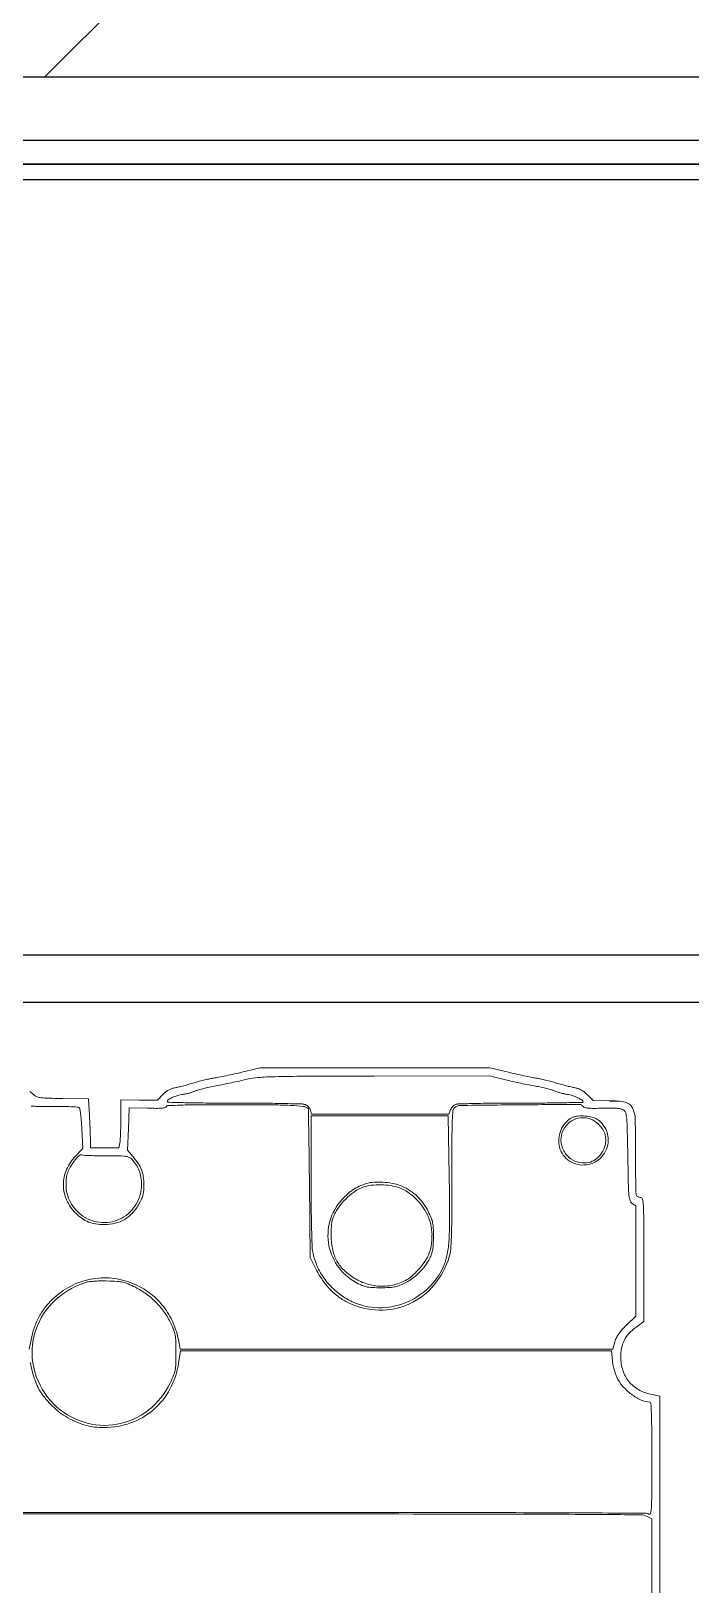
# Model space of a CAD drawing. Header units: millimetres. Extents: x 37984 to 70752, y 14140 to 37584.
# Drawn here: x 45926.8 to 45968.5, y 20672.6 to 20770.8 of the extents above; entities that cross this region are included whole.
import ezdxf

# ---------------------------------------------------------------- set-up
doc = ezdxf.new("R2010")
doc.units = ezdxf.units.MM
doc.set_wipeout_variables(frame=1)
doc.layers.add('000-PI-Oprema', color=30, linetype='Continuous', lineweight=5)
doc.layers.add('000-PI-ORMAR', color=2, linetype='Continuous')

# ---------------------------------------------------------------- blocks, each defined once
blk = doc.blocks.new('8606.000_back')
at = {"layer": '000-PI-ORMAR'}
for p, q in [((47618.267, 38579.669), (48185.767, 38579.669)), ((47618.267, 38575.669), (48185.767, 38575.669)), ((47618.267, 38574.169), (48185.767, 38574.169)), ((48198.029, 38573.169), (47606.029, 38573.169))]:
    blk.add_line(p, q, dxfattribs=at)
blk = doc.blocks.new('8606.000_montažna')
at = {"layer": '000-PI-ORMAR'}
for p, q in [((51138.395, 38452.418), (50727.395, 38452.418)), ((51138.395, 38449.418), (50727.395, 38449.418))]:
    blk.add_line(p, q, dxfattribs=at)
blk = doc.blocks.new('C10F3TM')
at = {"layer": '000-PI-Oprema'}
for p, q in [((44812.864, 8800.296), (44811.616, 8800.002)), ((44820.117, 8800.296), (44812.864, 8800.296)), ((44820.066, 8799.78), (44827.34, 8799.79)), ((44827.369, 8800.296), (44820.117, 8800.296)), ((44827.34, 8799.79), (44828.351, 8799.545)), ((44828.618, 8800.001), (44827.369, 8800.296)), ((44836.585, 8791.582), (44836.585, 8788.098)), ((44836.585, 8788.098), (44836.585, 8784.613)), ((44837.09, 8784.274), (44837.09, 8788.193)), ((44836.587, 8783.899), (44837.09, 8784.274)), ((44838.1, 8779.558), (44837.51, 8779.674)), ((44838.1, 8719.722), (44838.1, 8779.558)), ((44837.297, 8771.953), (44837.595, 8771.799)), ((44837.595, 8771.799), (44837.595, 8756.245))]:
    blk.add_line(p, q, dxfattribs=at)
for centre, radius, start, end in [((44803.285, 8834.983), 35.957, 280.98423, 281.71509), ((44802.417, 8839.169), 40.233, 281.71509, 282.46497), ((44802.31, 8839.654), 40.729, 282.46492, 283.20793), ((44814.326, 8777.871), 21.878, 91.42209, 94.22326), ((44815.961, 8712.01), 87.759, 90.20553, 91.42202), ((44822.984, 6753.348), 2046.434, 90.081702, 90.205461), ((44838.97, 8843.947), 45.149, 256.74483, 257.41061), ((44838.319, 8841.031), 42.16, 257.41058, 258.11142), ((44837.462, 8836.964), 38.005, 258.1114, 258.78199), ((44807.696, 8797.781), 1.284, 119.87161, 129.5223), ((44807.624, 8797.905), 1.14, 109.57815, 119.87163), ((44807.631, 8797.887), 1.16, 99.41829, 109.57819), ((44806.942, 8802.038), 3.048, 279.41837, 283.34229), ((44804.378, 8812.848), 14.158, 283.34235, 284.5978), ((44803.956, 8814.471), 15.835, 284.59778, 285.84888), ((44804.528, 8812.455), 13.739, 285.8489, 287.24048), ((44807.259, 8802.851), 4.292, 285.53853, 288.40935), ((44811.468, 8790.09), 9.678, 105.22142, 107.24047), ((44808.106, 8800.306), 1.609, 288.40937, 294.38031), ((44809.308, 8797.653), 1.303, 105.50018, 114.38024), ((44812.376, 8786.754), 13.135, 103.61548, 105.22134), ((44812.409, 8786.471), 12.907, 103.85212, 105.50015), ((44812.117, 8787.824), 12.034, 101.99011, 103.61545), ((44812.715, 8785.233), 14.183, 102.09363, 103.85211), ((44810.353, 8796.128), 3.545, 97.95169, 101.99017), ((44813.145, 8783.224), 16.237, 100.50481, 102.09371), ((44809.139, 8804.821), 5.232, 277.95178, 280.98416), ((44804.097, 8832.019), 33.39, 280.50487, 281.33199), ((44801.004, 8847.455), 49.133, 281.33195, 281.95121), ((44801.698, 8844.175), 45.78, 281.95112, 282.57701), ((44808.376, 8814.243), 15.112, 282.57695, 284.00703), ((44813.012, 8795.659), 4.041, 94.22325, 104.00708), ((44834.354, 8824.332), 25.504, 256.38514, 257.42563), ((44838.583, 8843.293), 44.93, 257.42572, 258.10662), ((44838.293, 8841.916), 43.523, 258.10661, 258.79164), ((44833.379, 8817.116), 18.24, 258.79162, 260.10345), ((44830.974, 8804.249), 4.652, 258.78197, 261.9312), ((44828.487, 8789.075), 10.224, 78.03607, 80.10347), ((44829.862, 8796.405), 3.27, 77.8496, 81.93115), ((44827.636, 8786.066), 13.846, 76.45228, 77.84959), ((44828.517, 8789.215), 10.081, 75.94663, 78.03604), ((44827.269, 8784.542), 15.414, 75.06551, 76.45228), ((44828.795, 8790.329), 8.932, 73.89369, 75.94665), ((44827.942, 8787.066), 12.802, 73.47151, 75.06545), ((44830.899, 8797.615), 1.349, 65.60017, 73.89367), ((44832.138, 8800.346), 1.651, 245.60017, 251.51614), ((44836.587, 8816.198), 17.586, 253.4714, 254.61455), ((44832.978, 8802.859), 4.299, 251.51613, 254.41079), ((44836.93, 8817.446), 18.881, 254.61458, 255.69838), ((44836.418, 8815.437), 16.808, 255.69842, 256.77558), ((44833.275, 8802.06), 3.065, 256.77564, 260.57263), ((44832.613, 8798.076), 0.973, 69.08871, 80.57262), ((44832.487, 8797.745), 1.327, 59.9903, 69.08867), ((44832.367, 8797.537), 1.567, 51.63417, 59.99037), ((44755.318, 8795.141), 81.253, 359.76539, 1.34077), ((44927.875, 8794.434), 91.305, 179.76543, 180.36543), ((44887, 8794.174), 50.43, 180.36545, 181.3012), ((44978.917, 8796.261), 142.371, 181.30117, 181.5881), ((44836.787, 8792.321), 0.186, 181.58803, 211.71744), ((44836.751, 8792.299), 0.144, 211.7175, 235.36105), ((44836.876, 8792.479), 0.363, 235.36113, 247.19707), ((44836.901, 8792.539), 0.428, 247.19697, 258.22933), ((44836.894, 8792.505), 0.393, 258.22941, 269.99997), ((44836.894, 8791.989), 0.123, 10.11161, 90.00003), ((44833.653, 8791.411), 3.414, 2.86479, 10.11167), ((44818.804, 8790.668), 18.283, 0.17002, 2.86486), ((43984.934, 8788.193), 852.156, 359.999994, 0.170048), ((44837.98, 8782.064), 2.436, 239.61488, 258.86987), ((44837.475, 8780.478), 1.298, 244.9797, 269.74441), ((44837.469, 8779.11), 0.0702, 3.12373, 89.74436), ((44802.566, 8777.205), 35.025, 2.0143, 3.12376), ((44802.894, 8777.217), 34.697, 0.33168, 2.01432), ((44521.733, 8775.589), 315.863, 0.00003, 0.33166), ((44058.823, 8775.589), 778.772, 359.827659, 0.000004), ((44823.282, 8773.29), 14.31, 356.79099, 359.82772), ((44835.921, 8772.581), 1.651, 344.99969, 356.79106), ((44836.89, 8771.166), 0.886, 62.65558, 89.52159), ((44837.189, 8771.709), 0.448, 61.84499, 89.75161), ((44837.438, 8772.175), 0.0806, 241.84503, 344.99972)]:
    blk.add_arc(centre, radius, start, end, dxfattribs=at)
at = {"ltscale": 0.25}
blk.add_wipeout([(44735.199, 8798.188), (44835.975, 8798.188), (44835.975, 8641.371), (44735.199, 8641.371)], dxfattribs=at).dxf.layer = '000-PI-Oprema'
at = {"layer": '000-PI-Oprema'}
for p, q in [((44802.004, 8798.337), (44800.381, 8798.363)), ((44802.068, 8797.28), (44802.004, 8798.337)), ((44805.21, 8798.268), (44804.052, 8798.286)), ((44804.052, 8798.286), (44804.052, 8797.08)), ((44804.536, 8796.437), (44804.585, 8797.781)), ((44804.585, 8797.781), (44805.732, 8797.75)), ((44806.368, 8798.251), (44805.21, 8798.268)), ((44806.704, 8798.608), (44806.368, 8798.251)), ((44833.894, 8798.231), (44833.523, 8798.602)), ((44834.923, 8798.226), (44833.894, 8798.231)), ((44816.097, 8797.366), (44816.033, 8797.622)), ((44816.075, 8793.237), (44816.075, 8797.265)), ((44816.075, 8797.265), (44820.403, 8797.265)), ((44820.433, 8797.366), (44816.097, 8797.366)), ((44820.403, 8797.265), (44824.731, 8797.265)), ((44824.769, 8797.366), (44820.433, 8797.366)), ((44824.731, 8797.265), (44824.796, 8793.451)), ((44824.863, 8797.612), (44824.769, 8797.366)), ((44801.59, 8796.45), (44801.651, 8795.193)), ((44804.486, 8795.092), (44804.536, 8796.437)), ((44801.651, 8795.193), (44801.199, 8794.726)), ((44802.133, 8795.244), (44802.133, 8795.733)), ((44803.03, 8795.244), (44802.133, 8795.244)), ((44803.926, 8795.244), (44803.03, 8795.244)), ((44803.989, 8795.56), (44803.926, 8795.244)), ((44804.819, 8794.703), (44804.486, 8795.092)), ((44815.969, 8793.016), (44816.025, 8788.312)), ((44836.358, 8791.733), (44836.585, 8791.582)), ((44816.025, 8788.312), (44816.401, 8787.551)), ((44836.585, 8784.613), (44835.996, 8784.043)), ((44798.428, 8783.299), (44798.259, 8782.514)), ((44807.706, 8781.638), (44807.827, 8782.414)), ((44807.8, 8782.514), (44807.736, 8782.893)), ((44821.463, 8782.514), (44807.8, 8782.514)), ((44807.827, 8782.414), (44821.434, 8782.412)), ((44821.434, 8782.412), (44835.041, 8782.41)), ((44835.126, 8782.514), (44821.463, 8782.514)), ((44835.041, 8782.41), (44835.104, 8781.808)), ((44835.267, 8782.994), (44835.126, 8782.514)), ((44811.485, 8772.208), (44785.766, 8772.208)), ((44785.766, 8772.107), (44811.382, 8772.107))]:
    blk.add_line(p, q, dxfattribs=at)
for centre, radius, start, end in [((44797.677, 8797.79), 1.188, 44.99996, 58.08948), ((44808.097, 8797.295), 1.914, 129.52231, 136.67669), ((44832.016, 8797.095), 2.131, 45.00005, 51.63419), ((44800.094, 8838.084), 40.241, 267.5686, 268.15279), ((44799.02, 8799.134), 0.712, 224.99999, 244.41132), ((44799.068, 8799.233), 0.822, 244.41136, 261.84302), ((44799.365, 8815.486), 17.632, 268.15275, 269.71277), ((44799.451, 8801.904), 3.52, 261.84306, 268.48316), ((44799.436, 8829.694), 31.84, 269.71273, 270.71494), ((44801.964, 8896.797), 98.447, 268.4831, 269.07875), ((44800.149, 8772.611), 25.248, 89.4414, 90.71496), ((44800.247, 8782.696), 15.162, 87.57546, 89.44142), ((44799.905, 8774.617), 23.248, 86.55327, 87.57542), ((44801.29, 8797.622), 0.201, 56.49769, 86.55322), ((44801.323, 8797.671), 0.143, 11.72668, 56.49771), ((44806.481, 8799.686), 1.937, 274.55007, 281.14711), ((44806.837, 8797.88), 0.0974, 281.1471, 339.0967), ((44807.029, 8797.807), 0.109, 92.57503, 159.09667), ((44807.123, 8798.171), 0.14, 122.6409, 179.99995), ((44807.028, 8798.171), 0.0459, 180, 268.4675), ((44809.474, 8743.441), 54.529, 91.73113, 92.57498), ((44815.15, 9101.774), 303.757, 268.46756, 268.66901), ((44808.08, 8796.677), 1.914, 114.13386, 122.6409), ((44808.286, 8796.217), 2.419, 105.77835, 114.13387), ((44808.454, 8795.624), 3.036, 98.73157, 105.77834), ((44809.255, 8750.705), 47.262, 90.29419, 91.73114), ((44807.552, 8801.495), 2.905, 278.73155, 282.70037), ((44809.955, 8878.156), 80.079, 268.66907, 269.61559), ((44807.191, 8803.095), 4.545, 282.70043, 285.53848), ((44811.106, 8390.182), 407.79, 89.99997, 90.29424), ((44811.219, 9066.661), 268.589, 269.61565, 269.99999), ((44811.107, 8482.374), 315.597, 89.5664, 90.00002), ((44811.219, 8577.606), 220.467, 89.55493, 90), ((44812.147, 8697.017), 101.052, 88.75739, 89.55494), ((44813.263, 8767.346), 30.617, 87.16329, 89.56641), ((44810.006, 8598.309), 199.784, 88.42331, 88.75745), ((44814.129, 8784.825), 13.118, 83.68887, 87.16325), ((44815.485, 8797.379), 0.638, 69.1832, 88.4234), ((44815.499, 8797.212), 0.655, 52.96966, 83.68879), ((44815.551, 8797.551), 0.454, 54.08635, 69.18323), ((44815.451, 8797.413), 0.624, 42.19905, 54.08642), ((44815.459, 8797.42), 0.614, 30.21551, 42.1991), ((44825.697, 8797.228), 0.922, 140.26363, 148.18585), ((44825.664, 8797.255), 0.879, 132.21041, 140.26357), ((44825.312, 8797.567), 0.28, 129.71017, 174.87542), ((44825.354, 8797.597), 0.418, 118.15503, 132.21037), ((44825.527, 8797.308), 0.616, 90.72074, 129.71018), ((44825.359, 8797.588), 0.428, 92.03045, 118.15496), ((44828.908, 8697.485), 100.594, 91.48038, 92.03042), ((44836.253, 7944.691), 853.301, 90.470728, 90.720767), ((44828.066, 8730.052), 68.016, 90.41861, 91.48041), ((44829.304, 8560.675), 237.398, 89.99997, 90.41869), ((44838.759, 7639.931), 1158.072, 90.284261, 90.470816), ((44829.304, 8999.223), 201.15, 270.00005, 270.43115), ((44830.054, 8899.589), 101.514, 270.43115, 271.15032), ((44833.041, 8803.085), 4.535, 254.41075, 257.27402), ((44832.67, 8801.441), 2.849, 257.27407, 261.33041), ((44817.833, 9508.226), 710.273, 271.15023, 271.241215), ((44831.883, 8796.282), 2.369, 72.83298, 81.3304), ((44831.811, 8796.047), 2.615, 64.94281, 72.83299), ((44831.896, 8796.23), 2.413, 57.69914, 64.94281), ((44833.015, 8797.695), 0.293, 31.71748, 90.28432), ((44833.111, 8798.152), 0.14, 0.00003, 57.69906), ((44833.218, 8798.152), 0.0324, 271.24119, 0.00004), ((44833.38, 8797.921), 0.136, 211.7175, 258.63131), ((44833.748, 8799.751), 2.003, 258.6313, 265.22698), ((44834.895, 8792.937), 5.289, 78.70051, 89.69377), ((44835.809, 8797.512), 0.623, 25.73133, 78.70055), ((44834.746, 8797), 1.803, 1.34072, 25.73139), ((44797.081, 8796.79), 4.475, 8.00668, 11.72669), ((44795.412, 8796.556), 6.16, 4.23791, 8.00672), ((44779.433, 8795.372), 22.183, 2.78537, 4.23791), ((44757.772, 8794.57), 44.379, 2.93151, 3.50126), ((44754.096, 8794.381), 48.059, 2.39477, 2.93151), ((44778.687, 8797.08), 25.365, 358.90548, 0.00005), ((44806.417, 8822.961), 25.22, 268.44512, 269.70928), ((44806.309, 8801.843), 4.102, 269.70927, 274.55004), ((44815.881, 8797.717), 0.0214, 0.92513, 52.9697), ((29861.664, 8556.222), 14956.188, 0.9199162, 0.9251875), ((44815.632, 8797.521), 0.413, 14.08932, 30.21548), ((44825.419, 8797.401), 0.595, 148.18584, 159.18322), ((44857.966, 8795.737), 32.995, 177.87651, 179.79633), ((44837.086, 8796.512), 12.101, 174.87538, 177.87659), ((44833.451, 8795.71), 1.724, 136.42029, 154.02717), ((44833.279, 8795.734), 1.427, 121.79811, 146.76622), ((44833.037, 8796.104), 1.152, 112.60471, 136.42035), ((44833.246, 8795.787), 1.364, 95.97029, 121.79819), ((44833.028, 8796.125), 1.13, 94.8643, 112.60468), ((44833.184, 8794.302), 2.959, 86.21946, 94.86427), ((44833.245, 8795.791), 1.36, 70.10349, 95.97031), ((44833.185, 8794.322), 2.939, 77.57383, 86.21956), ((44833.93, 8801.934), 4.194, 265.22696, 270.03681), ((44833.226, 8795.738), 1.416, 44.99997, 70.10351), ((44833.596, 8796.19), 1.027, 58.62798, 77.5739), ((44833.918, 8821.766), 24.025, 270.03673, 271.35864), ((44833.47, 8795.983), 1.269, 39.98418, 58.62801), ((44833.105, 8795.676), 1.746, 25.30741, 39.98414), ((44835.033, 8774.718), 23.035, 89.93543, 91.35863), ((44835.055, 8793.507), 4.247, 84.95792, 89.93545), ((44835.262, 8795.857), 1.888, 77.32705, 84.95786), ((44835.585, 8797.293), 0.415, 53.8556, 77.32703), ((44835.647, 8797.379), 0.31, 13.98826, 53.85555), ((44833.731, 8796.901), 2.285, 4.84824, 13.98825), ((44825.019, 8796.162), 11.028, 1.33335, 4.84829), ((44759.284, 8794.598), 42.867, 1.86146, 2.39476), ((44794.207, 8795.733), 7.926, 0.00002, 1.8614), ((44784.522, 8796.947), 19.529, 356.48383, 357.6224), ((44783.533, 8796.988), 20.519, 357.62239, 358.90558), ((44246.408, 8787.197), 569.59, 0.76689, 0.91999), ((45549.065, 8793.28), 724.099, 179.796276, 180.00002), ((44833.326, 8795.689), 1.609, 170.94694, 189.82707), ((44833.576, 8795.649), 1.863, 154.02711, 170.94692), ((44833.297, 8795.744), 1.441, 174.40098, 201.45007), ((44833.257, 8795.748), 1.4, 146.76613, 174.40107), ((44832.893, 8795.405), 1.887, 32.04803, 45.00003), ((44833.396, 8795.72), 1.294, 14.86429, 32.04802), ((44833.491, 8795.745), 1.195, 356.89111, 14.8643), ((44833.067, 8795.658), 1.788, 10.80248, 25.30734), ((44833.428, 8795.727), 1.42, 353.56906, 10.80247), ((44504.374, 8788.699), 331.76, 1.03363, 1.3334), ((44802.611, 8795.835), 1.405, 348.69001, 356.48381), ((44833.217, 8795.67), 1.499, 189.82713, 231.90289), ((44833.321, 8795.753), 1.466, 201.45007, 228.22746), ((44832.94, 8795.872), 1.766, 322.6602, 341.02785), ((44833.273, 8795.745), 1.576, 312.86044, 353.5691), ((44833.275, 8795.757), 1.412, 341.0279, 356.8911), ((44802.839, 8792.911), 2.411, 156.56868, 180.11562), ((44803.261, 8792.728), 2.872, 135.91352, 156.56869), ((44802.286, 8793.139), 1.682, 148.68191, 160.78823), ((44805.779, 8791.014), 5.771, 143.84642, 148.68192), ((44803.634, 8792.581), 3.115, 139.4054, 143.84642), ((44801.995, 8793.986), 0.956, 128.69705, 139.4054), ((44801.681, 8794.377), 0.454, 112.77108, 128.697), ((44801.55, 8794.689), 0.116, 69.00641, 112.7711), ((44801.721, 8795.133), 0.36, 249.0064, 267.09985), ((44803.317, 8826.645), 31.912, 267.09982, 267.83572), ((44802.941, 8816.693), 21.952, 267.83566, 269.10716), ((44803.147, 8829.928), 35.189, 269.10713, 270.00003), ((44803.147, 8727.016), 67.723, 89.26706, 89.99998), ((44803.977, 8791.866), 2.867, 81.99793, 89.26702), ((44804.277, 8794.002), 0.71, 63.80926, 81.99791), ((44804.322, 8794.094), 0.608, 43.37735, 63.80927), ((44803.12, 8792.957), 2.263, 32.51622, 43.37732), ((44801.318, 8791.716), 4.602, 33.56644, 40.46323), ((44803.285, 8793.063), 2.066, 20.88827, 32.5162), ((44803.38, 8793.085), 2.126, 21.28029, 33.56647), ((44803.522, 8793.14), 1.975, 8.44382, 21.28022), ((43693.672, 8779.798), 1122.375, 0.674773, 0.766904), ((44833.251, 8795.714), 1.555, 231.90294, 272.84492), ((44833.324, 8795.757), 1.472, 228.22747, 254.92935), ((44833.31, 8795.704), 1.416, 254.92927, 276.3503), ((44833.248, 8795.771), 1.612, 272.84493, 312.86049), ((44833.329, 8795.532), 1.244, 276.35022, 299.96088), ((44833.285, 8795.608), 1.332, 299.96081, 322.66022), ((45245.258, 8802.066), 409.245, 181.03371, 181.29063), ((44802.807, 8792.911), 2.379, 180.11568, 203.84403), ((44805.058, 8792.851), 4.466, 173.49376, 179.28582), ((44802.709, 8792.88), 2.117, 179.28583, 194.59514), ((44802.169, 8793.18), 1.558, 160.78826, 173.49374), ((44802.911, 8792.936), 2.455, 329.56834, 359.99998), ((44803.198, 8793.029), 2.16, 9.53514, 20.88828), ((44802.64, 8792.936), 2.726, 360, 9.53515), ((44801.981, 8792.912), 3.532, 0.13858, 8.44375), ((44800.676, 8792.908), 4.838, 355.83965, 0.13862), ((44994.781, 8793.237), 178.706, 180.00002, 180.51568), ((44820.289, 8790.3), 2.778, 112.59146, 122.23735), ((44820.494, 8789.808), 3.311, 104.13597, 112.59151), ((44820.16, 8790.427), 2.468, 96.95115, 109.49875), ((44820.205, 8790.957), 2.126, 91.33635, 104.13597), ((44820.42, 8788.294), 4.616, 89.099, 96.95118), ((44820.274, 8787.997), 5.087, 84.66618, 91.33627), ((44820.419, 8788.239), 4.671, 81.2791, 89.099), ((44820.269, 8787.946), 5.137, 78.00637, 84.66616), ((44820.844, 8790.651), 2.372, 66.13795, 78.00635), ((44600.779, 8789.671), 224.049, 0.29816, 0.96646), ((44307.878, 8793.279), 517.088, 359.73167, 0.00004), ((44803.148, 8793.062), 2.752, 203.8441, 225.12244), ((44802.993, 8792.954), 2.41, 194.59509, 208.48626), ((44801.741, 8793.643), 3.971, 331.13243, 336.07262), ((44803.97, 8792.654), 1.532, 336.0726, 346.13163), ((44803.882, 8792.675), 1.622, 346.1316, 355.83972), ((44820.496, 8789.703), 3.356, 137.5745, 164.23229), ((44821.696, 8788.528), 4.885, 132.69922, 140.45388), ((44821.782, 8788.528), 5.098, 131.32704, 137.5744), ((44821.566, 8788.669), 4.694, 124.86297, 132.69913), ((44820.456, 8790.036), 3.09, 122.23732, 131.327), ((44819.972, 8790.957), 1.906, 109.49867, 124.86296), ((44820.718, 8790.188), 2.699, 69.48681, 81.27909), ((44820.818, 8790.456), 2.413, 55.97561, 69.48678), ((44820.246, 8789.299), 3.851, 57.08095, 66.1379), ((44820.145, 8789.459), 3.616, 45.99824, 55.97561), ((44820.682, 8789.972), 3.049, 46.28908, 57.08089), ((44819.954, 8789.261), 3.891, 36.35963, 45.9982), ((44820.698, 8789.989), 3.025, 35.45176, 46.28908), ((44844.843, 8793.045), 8.728, 181.2907, 185.37935), ((44837.535, 8792.357), 1.388, 185.37933, 198.80029), ((44836.549, 8792.021), 0.346, 198.80028, 236.44714), ((44803.072, 8792.997), 2.501, 208.48625, 222.11367), ((44803.381, 8793.296), 3.082, 225.1225, 234.78006), ((44803.066, 8792.992), 2.493, 222.11367, 235.7726), ((44802.993, 8792.884), 2.362, 235.77263, 267.0174), ((44802.974, 8792.899), 2.382, 298.44417, 329.56836), ((44803.162, 8792.612), 2.204, 301.12637, 318.1565), ((44802.443, 8793.255), 3.168, 318.15646, 331.13244), ((44923.119, 8792.592), 107.041, 180.5157, 181.27268), ((44820.564, 8789.62), 3.33, 152.39518, 158.2674), ((44820.045, 8789.891), 2.745, 140.45391, 152.39522), ((44820.215, 8789.454), 3.567, 26.07042, 36.35955), ((44820.123, 8789.58), 3.731, 26.1905, 35.45179), ((44821.038, 8789.856), 2.651, 12.25737, 26.07045), ((44817.137, 8788.111), 7.059, 22.4959, 26.19047), ((44802.731, 8792.376), 1.956, 234.78006, 248.35655), ((44802.769, 8792.471), 2.059, 248.35649, 261.53555), ((44803.014, 8794.114), 3.719, 261.53552, 269.99998), ((44802.992, 8792.865), 2.344, 267.01743, 298.44417), ((44803.014, 8793.282), 2.887, 269.99996, 283.84683), ((44803.19, 8792.565), 2.149, 283.84676, 301.12643), ((44947.969, 8793.144), 131.897, 181.2727, 181.78102), ((44820.469, 8789.711), 3.328, 164.23234, 191.05788), ((44828.182, 8789.755), 10.841, 177.28329, 179.83904), ((44819.505, 8790.167), 2.155, 168.81889, 177.28336), ((44818.883, 8790.29), 1.521, 158.26743, 168.81889), ((44820.076, 8789.647), 3.636, 1.35771, 12.25746), ((44822.109, 8790.171), 1.677, 11.74825, 22.49593), ((44821.779, 8790.102), 2.014, 2.23321, 11.74823), ((44810.971, 8789.68), 12.83, 359.81109, 2.23324), ((44803.378, 8790.726), 21.447, 356.5592, 0.29822), ((44780.872, 8791.064), 44.089, 358.10196, 359.73165), ((44818.626, 8789.122), 2.491, 181.78108, 190.57144), ((44820.525, 8789.722), 3.385, 191.05783, 217.61953), ((44822.395, 8789.771), 5.054, 179.83906, 190.04768), ((44821.267, 8789.456), 2.428, 335.69594, 350.37952), ((44820.132, 8789.649), 3.579, 350.37953, 1.3577), ((44821.02, 8789.274), 2.772, 350.47122, 357.43052), ((44812.051, 8789.677), 11.751, 357.43052, 359.81119), ((44817.358, 8789.885), 7.442, 349.48613, 356.55922), ((44809.957, 8790.1), 14.989, 355.14908, 358.10195), ((44820.11, 8789.399), 4.001, 190.57147, 205.09618), ((44819.945, 8789.337), 2.566, 190.04775, 207.00175), ((44819.783, 8789.255), 2.384, 207.00177, 224.70775), ((44819.005, 8790.996), 5.169, 317.93911, 324.69484), ((44821.025, 8789.566), 2.694, 324.69489, 335.69593), ((44820.985, 8789.534), 2.881, 322.84256, 333.83286), ((44821.502, 8789.28), 2.305, 333.83287, 341.32357), ((44822.013, 8789.108), 1.765, 341.32361, 350.47118), ((44819.999, 8789.792), 5.012, 320.11385, 343.47438), ((44821.321, 8789.15), 3.41, 336.81042, 349.4862), ((44822.568, 8789.03), 2.332, 343.47436, 355.14915), ((44803.024, 8782.468), 4.563, 96.91458, 113.86675), ((44803.022, 8782.484), 4.546, 79.92865, 96.91455), ((44821.139, 8789.893), 5.285, 206.30943, 214.77275), ((44820.542, 8789.602), 4.478, 205.0962, 218.44407), ((44820.636, 8789.808), 3.525, 217.61943, 243.38465), ((44820.879, 8790.34), 3.926, 224.7077, 236.89379), ((44820.646, 8789.983), 3.5, 236.89373, 251.31481), ((44821.185, 8788.531), 1.877, 297.02899, 311.14483), ((44819.131, 8790.882), 4.999, 311.14489, 317.9391), ((44820.024, 8790.272), 4.093, 305.83798, 314.31687), ((44820.059, 8790.236), 4.043, 314.31692, 322.84249), ((44820.453, 8789.521), 4.355, 313.94994, 336.81046), ((44803.378, 8781.893), 5.086, 108.32179, 135.78845), ((44803.212, 8782.044), 5.026, 113.86679, 129.6335), ((44802.209, 8785.425), 1.366, 98.2252, 108.32174), ((44802.717, 8781.907), 4.921, 94.33397, 98.22513), ((44802.852, 8780.126), 6.707, 90.89985, 94.3339), ((44802.921, 8775.747), 11.086, 88.54302, 90.89985), ((44802.776, 8770.041), 16.795, 86.43712, 88.54302), ((44802.951, 8782.081), 4.956, 64.00705, 79.92864), ((44803.676, 8784.501), 2.306, 77.32843, 86.4371), ((44803.764, 8784.893), 1.905, 66.96859, 77.3284), ((44800.98, 8778.343), 9.021, 63.70018, 66.96856), ((44802.935, 8782.299), 4.609, 53.74135, 63.70018), ((44803.098, 8782.383), 4.619, 49.84504, 64.007), ((44802.627, 8781.879), 5.13, 44.55215, 53.74136), ((44820.65, 8789.554), 4.69, 214.77265, 224.02914), ((44820.64, 8789.68), 4.603, 218.4441, 231.60215), ((44820.406, 8789.318), 4.35, 224.02905, 233.64772), ((44820.594, 8789.621), 4.529, 231.60217, 244.9224), ((44820.395, 8789.327), 2.988, 243.38463, 249.75084), ((44819.918, 8788.034), 1.609, 249.75089, 259.86756), ((44820.555, 8789.714), 3.216, 251.31476, 266.68111), ((44820.064, 8788.848), 2.437, 259.86758, 267.66733), ((44820.47, 8798.825), 12.422, 267.6674, 269.99994), ((44820.553, 8789.678), 3.18, 266.68107, 282.14119), ((44820.47, 8798.4), 11.996, 270.00005, 272.42793), ((44820.873, 8788.912), 2.5, 272.42794, 280.19702), ((44820.518, 8789.838), 3.344, 282.14113, 297.02898), ((44821.001, 8788.199), 1.775, 280.19699, 289.83235), ((44820.34, 8790.03), 3.722, 289.8324, 295.3709), ((44820.611, 8789.459), 3.09, 295.37091, 305.83798), ((44820.364, 8789.614), 4.484, 291.58356, 313.95), ((44820.433, 8789.429), 4.445, 294.55566, 320.11379), ((44802.989, 8782.272), 4.543, 135.78852, 165.68049), ((44802.7, 8782.514), 4.33, 138.80396, 148.90256), ((44803.147, 8782.122), 4.925, 129.63346, 138.80391), ((44803.105, 8782.392), 4.609, 35.65841, 49.84504), ((44802.632, 8781.884), 5.123, 35.35613, 44.5522), ((44802.921, 8782.26), 4.835, 21.83298, 35.65839), ((44820.026, 8788.802), 3.71, 233.64773, 244.48687), ((44820.474, 8789.741), 4.75, 244.48688, 268.73206), ((44820.392, 8789.19), 4.053, 244.9224, 268.95113), ((44820.398, 8789.527), 4.39, 268.95112, 291.58358), ((44820.466, 8789.358), 4.367, 268.73203, 294.55563), ((44803.437, 8782.223), 5.123, 158.95203, 167.87214), ((44802.734, 8782.493), 4.37, 148.90259, 158.95201), ((44803.079, 8782.201), 4.574, 25.34536, 35.35612), ((44801.07, 8781.249), 6.798, 21.33897, 25.34537), ((44802.175, 8781.961), 5.639, 9.51385, 21.83294), ((44840.514, 8779.374), 6.497, 134.05705, 137.70464), ((44802.862, 8782.304), 4.413, 165.68055, 196.09643), ((44805.845, 8783.115), 1.671, 9.97102, 21.33903), ((44804.961, 8782.96), 2.569, 1.49053, 9.97102), ((44836.893, 8782.518), 1.694, 154.32565, 163.69723), ((44836.951, 8782.49), 1.758, 145.21158, 154.32574), ((44837.536, 8782.084), 2.471, 137.70467, 145.21163), ((44837.513, 8782.241), 1.858, 153.21596, 169.12729), ((44837.527, 8782.234), 1.874, 137.38465, 153.21591), ((44838.493, 8781.345), 3.186, 126.74394, 137.38459), ((44779.614, 8782.312), 27.924, 358.495, 0.00003), ((44780.064, 8782.312), 27.475, 359.99998, 1.49057), ((44838.722, 8782.009), 3.09, 169.12727, 180.00003), ((44806.014, 8783.16), 7.823, 190.94043, 195.09942), ((44806.275, 8783.231), 8.094, 195.09942, 199.2985), ((44803.161, 8782.391), 4.724, 196.09645, 224.99877), ((44802.623, 8782.428), 5.144, 331.87335, 351.16316), ((44805.827, 8781.519), 1.691, 337.62341, 349.22848), ((44805.194, 8781.64), 2.335, 349.22851, 358.49506), ((44838.029, 8782.114), 2.941, 185.96691, 191.16847), ((44839.96, 8782.495), 4.909, 191.16848, 194.71251), ((44839.768, 8782.444), 4.711, 194.71249, 198.28975), ((44838.264, 8782.009), 2.631, 180.00002, 198.24766), ((44837.897, 8781.888), 2.245, 198.2477, 218.80284), ((44802.496, 8781.908), 4.09, 199.2985, 206.29626), ((44801.572, 8781.451), 3.06, 206.29617, 217.76957), ((44802.827, 8782.455), 4.813, 308.03507, 334.47285), ((44798.28, 8784.626), 9.852, 334.47283, 337.62344), ((44837.157, 8781.581), 1.96, 198.28966, 205.17614), ((44837.52, 8781.752), 2.362, 205.17612, 221.55266), ((44838.573, 8782.686), 3.769, 221.55268, 233.09168), ((44837.859, 8781.857), 2.196, 218.80285, 239.61487), ((44804.088, 8783.401), 6.242, 217.76951, 224.50029), ((44803.123, 8782.161), 4.578, 310.8204, 331.87333), ((44838.393, 8782.447), 3.47, 233.09169, 244.97974), ((44804.138, 8783.449), 6.312, 224.50033, 231.20959), ((44803.083, 8782.312), 4.612, 224.99881, 252.22665), ((44802.294, 8781.156), 3.37, 231.20961, 241.94265), ((44804.296, 8784.912), 7.626, 241.94266, 246.98319), ((44803.017, 8782.213), 4.506, 280.25699, 308.03512), ((44803.147, 8782.134), 4.542, 289.67294, 310.8204), ((44802.953, 8781.749), 4.19, 246.98326, 254.87549), ((44803.029, 8782.145), 4.437, 252.22669, 280.25704), ((44802.843, 8781.345), 3.771, 254.87559, 263.25423), ((44802.991, 8782.592), 5.026, 263.25423, 270.00859), ((44802.991, 8782.57), 5.004, 270.00858, 289.67291), ((44811.371, -16370.476), 25142.583, 89.9660559, 89.999975), ((44811.48, -2934.635), 11706.844, 89.94314, 89.9999774), ((44820.533, 6186.714), 2585.49, 89.768738, 89.943146), ((44825.547, 7556.569), 1215.534, 89.659181, 89.966057), ((44747.268, -11968.007), 20740.359, 89.7515869, 89.7687756), ((44822.583, 7058.069), 1714.043, 89.521507, 89.659246)]:
    blk.add_arc(centre, radius, start, end, dxfattribs=at)

msp = doc.modelspace()

# ---------------------------------------------------------------- linework, layer by layer
at = {"layer": '000-PI-ORMAR'}
for p, q in [((45749.983, 20763.904), (46117.483, 20763.904)), ((45749.983, 20762.404), (46117.483, 20762.404)), ((46129.745, 20761.404), (45737.745, 20761.404)), ((46692.983, 20761.404), (45759.983, 20761.404))]:
    msp.add_line(p, q, dxfattribs=at)

# ---------------------------------------------------------------- block references
at = {"layer": '000-PI-Oprema'}
msp.add_blockref('8606.000_montažna', (-4907.677, -17740.014), dxfattribs=at)
at = {"layer": '000-PI-ORMAR'}
msp.add_blockref('8606.000_back', (-1876.799, -17811.766), dxfattribs=at)

# ---------------------------------------------------------------- next in the draw order: block references
at = {"layer": '000-PI-Oprema'}
msp.add_blockref('C10F3TM', (1128.433, 11904.981), dxfattribs=at)

# ---------------------------------------------------------------- next in the draw order: wipeouts: each hides what was drawn before it
msp.add_wipeout([(45731.231, 21054.904), (46723.231, 21054.904), (46723.231, 20767.904), (45731.231, 20767.904)]).dxf.layer = '000-PI-ORMAR'

# ---------------------------------------------------------------- next in the draw order: hatches: boundary and pattern name
at = {"layer": '000-PI-Oprema', "ltscale": 0.25, "transparency": 33554508}
h = msp.add_hatch(dxfattribs=at)
h.set_pattern_fill('ANSI31', color=256, scale=10)
h.set_pattern_definition([(45, (179.13, -20670.128), (-22.45064, 22.45064), [])])
h.paths.add_polyline_path([(46723.231, 21054.904), (45731.231, 21054.904), (45731.231, 20767.904), (46723.231, 20767.904)])

# ---------------------------------------------------------------- next in the draw order: linework, layer by layer
at = {"layer": '000-PI-ORMAR'}
msp.add_line((45731.231, 20767.904), (46723.231, 20767.904), dxfattribs=at)

doc.saveas('drawing.dxf')
